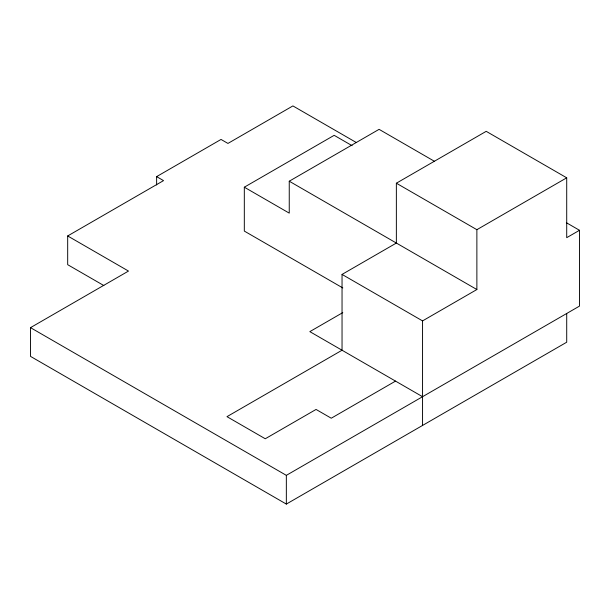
<?xml version="1.0" encoding="UTF-8"?>
<svg xmlns="http://www.w3.org/2000/svg" width="610" height="610" viewBox="0 0 610 610"><rect width="100%" height="100%" fill="white"/><g stroke="black" fill="none" stroke-linecap="round" stroke-linejoin="round"><path stroke-width="0.91" d="M156.625 184.96L156.625 176.625L221.033 139.438L227.942 143.426L292.907 105.919L356.263 142.496M103.845 285.556L67.68 264.679L67.68 235.956L163.533 180.613L156.625 176.625M342.82 287.95L244.32 231.083L244.32 187.194L334.166 135.328L352.13 145.698M566.713 313.479L566.713 342.21L286.342 504.081L30.5 356.37L30.5 327.646L128.496 271.069L67.68 235.956M244.32 187.194L289.247 213.134L289.247 181.208L379.084 129.343L434.289 161.215M395.532 381.105L331.26 418.216L316.056 409.44L265.266 438.765L226.973 416.661L342.042 350.224L342.042 274.416L396.363 243.054L396.363 183.206L486.2 131.333L566.713 177.815L566.713 237.671L579.5 230.29L579.5 306.098L286.342 475.35L30.5 327.646M396.363 183.206L476.875 229.688L566.713 177.815M342.789 312.61L309.834 331.634L422.555 396.706M342.042 274.416L422.555 320.898L476.875 289.536L476.875 229.688M566.354 222.696L579.5 230.29M289.247 181.208L476.875 289.536M422.555 320.898L422.555 425.437M286.342 475.35L286.342 504.081"/></g></svg>
